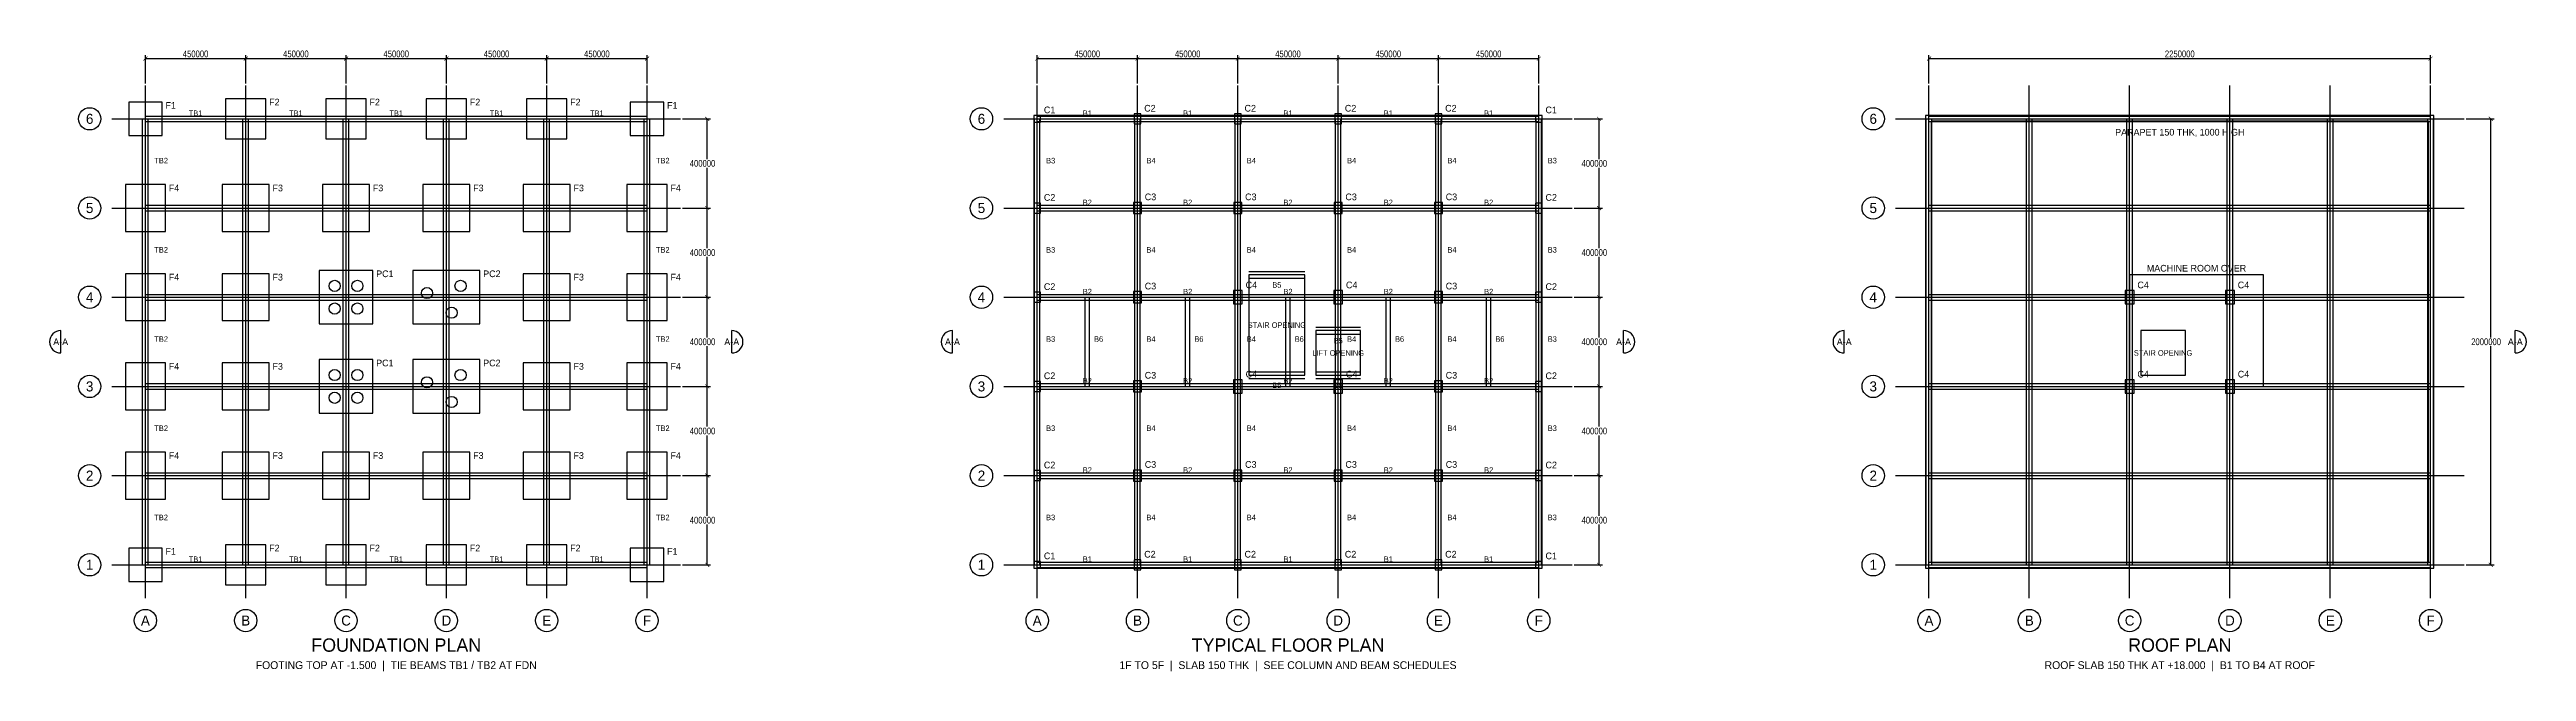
# Model space of a CAD drawing. Header units: millimetres. Extents: x -5541 to 106800, y -94006 to 23107.
# Drawn here: x -4300 to 106800, y -4783 to 23107 of the extents above; entities that cross this region are included whole.
import ezdxf
from ezdxf.enums import TextEntityAlignment as Align

# ---------------------------------------------------------------- set-up
doc = ezdxf.new("R2010")
doc.units = ezdxf.units.MM
for name, color, linetype in [('S-BEAM', 4, 'Continuous'), ('S-COLS', 1, 'Continuous'), ('S-DIMS', 6, 'Continuous'), ('S-FDN', 3, 'Continuous'), ('S-GRID', 8, 'Continuous'), ('S-SLAB', 5, 'Continuous'), ('S-TEXT', 7, 'Continuous')]:
    doc.layers.add(name, color=color, linetype=linetype)
doc.styles.add('OpenSansCondensed-Light', font='OpenSansCondensed-Light.ttf')
doc.dimstyles.new('EZDXF', dxfattribs={"dimtxt": 0.25, "dimasz": 0.175, "dimexe": 0.375, "dimexo": 0.125, "dimgap": 0.1, "dimtad": 1, "dimlfac": 100, "dimzin": 12, "dimdsep": 46, "dimtxsty": 'OpenSansCondensed-Light', "dimblk": 'ARCHTICK', "dimcen": 2.5, "dimazin": 3, "dimtfac": 0.5, "dimtmove": 2, "dimatfit": 3})

# ---------------------------------------------------------------- blocks, each defined once
blk = doc.blocks.new('_ARCHTICK')
at = {"color": 0, "linetype": 'BYBLOCK', "const_width": 0.15}
blk.add_lwpolyline([(-0.5, -0.5), (0.5, 0.5)], dxfattribs=at)

msp = doc.modelspace()

# ---------------------------------------------------------------- linework, layer by layer
at = {"layer": 'S-BEAM'}
for p, q in [((-125, 16000), (-125, 20000)), ((0, 20125), (4500, 20125)), ((125, 16000), (125, 20000)), ((4375, 16000), (4375, 20000)), ((4500, 20125), (9000, 20125)), ((4625, 16000), (4625, 20000)), ((8875, 16000), (8875, 20000)), ((9000, 20125), (13500, 20125)), ((9125, 16000), (9125, 20000)), ((13375, 16000), (13375, 20000)), ((13500, 20125), (18000, 20125)), ((13625, 16000), (13625, 20000)), ((17875, 16000), (17875, 20000)), ((18000, 20125), (22500, 20125)), ((18125, 16000), (18125, 20000)), ((22375, 16000), (22375, 20000)), ((22625, 16000), (22625, 20000)), ((39875, 16000), (39875, 20000)), ((40000, 20125), (44500, 20125)), ((40125, 16000), (40125, 20000)), ((44375, 16000), (44375, 20000)), ((44500, 20125), (49000, 20125)), ((44625, 16000), (44625, 20000)), ((48875, 16000), (48875, 20000)), ((49000, 20125), (53500, 20125)), ((49125, 16000), (49125, 20000)), ((53375, 16000), (53375, 20000)), ((53500, 20125), (58000, 20125)), ((53625, 16000), (53625, 20000)), ((57875, 16000), (57875, 20000)), ((58000, 20125), (62500, 20125)), ((58125, 16000), (58125, 20000)), ((62375, 16000), (62375, 20000)), ((62625, 16000), (62625, 20000)), ((79875, 16000), (79875, 20000)), ((80000, 20125), (84500, 20125)), ((80125, 16000), (80125, 20000)), ((84375, 16000), (84375, 20000)), ((84500, 20125), (89000, 20125)), ((84625, 16000), (84625, 20000)), ((88875, 16000), (88875, 20000)), ((89000, 20125), (93500, 20125)), ((89125, 16000), (89125, 20000)), ((93375, 16000), (93375, 20000)), ((93500, 20125), (98000, 20125)), ((93625, 16000), (93625, 20000)), ((97875, 16000), (97875, 20000)), ((98000, 20125), (102500, 20125)), ((98125, 16000), (98125, 20000)), ((102375, 16000), (102375, 20000)), ((102625, 16000), (102625, 20000)), ((0, 19875), (4500, 19875)), ((4500, 19875), (9000, 19875)), ((9000, 19875), (13500, 19875)), ((13500, 19875), (18000, 19875)), ((18000, 19875), (22500, 19875)), ((40000, 19875), (44500, 19875)), ((44500, 19875), (49000, 19875)), ((49000, 19875), (53500, 19875)), ((53500, 19875), (58000, 19875)), ((58000, 19875), (62500, 19875)), ((80000, 19875), (84500, 19875)), ((84500, 19875), (89000, 19875)), ((89000, 19875), (93500, 19875)), ((93500, 19875), (98000, 19875)), ((98000, 19875), (102500, 19875)), ((-125, 12000), (-125, 16000)), ((0, 16125), (4500, 16125)), ((0, 15875), (4500, 15875)), ((125, 12000), (125, 16000)), ((4375, 12000), (4375, 16000)), ((4500, 16125), (9000, 16125)), ((4500, 15875), (9000, 15875)), ((4625, 12000), (4625, 16000)), ((8875, 12000), (8875, 16000)), ((9000, 16125), (13500, 16125)), ((9000, 15875), (13500, 15875)), ((9125, 12000), (9125, 16000)), ((13375, 12000), (13375, 16000)), ((13500, 16125), (18000, 16125)), ((13500, 15875), (18000, 15875)), ((13625, 12000), (13625, 16000)), ((17875, 12000), (17875, 16000)), ((18000, 16125), (22500, 16125)), ((18000, 15875), (22500, 15875)), ((18125, 12000), (18125, 16000)), ((22375, 12000), (22375, 16000)), ((22625, 12000), (22625, 16000)), ((39875, 12000), (39875, 16000)), ((40000, 16125), (44500, 16125)), ((40000, 15875), (44500, 15875)), ((40125, 12000), (40125, 16000)), ((44375, 12000), (44375, 16000)), ((44500, 16125), (49000, 16125)), ((44500, 15875), (49000, 15875)), ((44625, 12000), (44625, 16000)), ((48875, 12000), (48875, 16000)), ((49000, 16125), (53500, 16125)), ((49000, 15875), (53500, 15875)), ((49125, 12000), (49125, 16000)), ((53375, 12000), (53375, 16000)), ((53500, 16125), (58000, 16125)), ((53500, 15875), (58000, 15875)), ((53625, 12000), (53625, 16000)), ((57875, 12000), (57875, 16000)), ((58000, 16125), (62500, 16125)), ((58000, 15875), (62500, 15875)), ((58125, 12000), (58125, 16000)), ((62375, 12000), (62375, 16000)), ((62625, 12000), (62625, 16000)), ((79875, 12000), (79875, 16000)), ((80000, 16125), (84500, 16125)), ((80000, 15875), (84500, 15875)), ((80125, 12000), (80125, 16000)), ((84375, 12000), (84375, 16000)), ((84500, 16125), (89000, 16125)), ((84500, 15875), (89000, 15875)), ((84625, 12000), (84625, 16000)), ((88875, 12000), (88875, 16000)), ((89000, 16125), (93500, 16125)), ((89000, 15875), (93500, 15875)), ((89125, 12000), (89125, 16000)), ((93375, 12000), (93375, 16000)), ((93500, 16125), (98000, 16125)), ((93500, 15875), (98000, 15875)), ((93625, 12000), (93625, 16000)), ((97875, 12000), (97875, 16000)), ((98000, 16125), (102500, 16125)), ((98000, 15875), (102500, 15875)), ((98125, 12000), (98125, 16000)), ((102375, 12000), (102375, 16000)), ((102625, 12000), (102625, 16000)), ((49500, 13150), (52000, 13150)), ((49500, 12850), (52000, 12850)), ((-125, 8000), (-125, 12000)), ((0, 12125), (4500, 12125)), ((0, 11875), (4500, 11875)), ((125, 8000), (125, 12000)), ((4375, 8000), (4375, 12000)), ((4500, 12125), (9000, 12125)), ((4500, 11875), (9000, 11875)), ((4625, 8000), (4625, 12000)), ((8875, 8000), (8875, 12000)), ((9000, 12125), (13500, 12125)), ((9000, 11875), (13500, 11875)), ((9125, 8000), (9125, 12000)), ((13375, 8000), (13375, 12000)), ((13500, 12125), (18000, 12125)), ((13500, 11875), (18000, 11875)), ((13625, 8000), (13625, 12000)), ((17875, 8000), (17875, 12000)), ((18000, 12125), (22500, 12125)), ((18000, 11875), (22500, 11875)), ((18125, 8000), (18125, 12000)), ((22375, 8000), (22375, 12000)), ((22625, 8000), (22625, 12000)), ((39875, 8000), (39875, 12000)), ((40000, 12125), (44500, 12125)), ((40000, 11875), (44500, 11875)), ((40125, 8000), (40125, 12000)), ((42150, 8000), (42150, 12000)), ((42350, 8000), (42350, 12000)), ((44375, 8000), (44375, 12000)), ((44500, 12125), (49000, 12125)), ((44500, 11875), (49000, 11875)), ((44625, 8000), (44625, 12000)), ((46650, 8000), (46650, 12000)), ((46850, 8000), (46850, 12000)), ((48875, 8000), (48875, 12000)), ((49000, 12125), (53500, 12125)), ((49000, 11875), (53500, 11875)), ((49125, 8000), (49125, 12000)), ((51150, 8000), (51150, 12000)), ((51350, 8000), (51350, 12000)), ((53375, 8000), (53375, 12000)), ((53500, 12125), (58000, 12125)), ((53500, 11875), (58000, 11875)), ((53625, 8000), (53625, 12000)), ((55650, 8000), (55650, 12000)), ((55850, 8000), (55850, 12000)), ((57875, 8000), (57875, 12000)), ((58000, 12125), (62500, 12125)), ((58000, 11875), (62500, 11875)), ((58125, 8000), (58125, 12000)), ((60150, 8000), (60150, 12000)), ((60350, 8000), (60350, 12000)), ((62375, 8000), (62375, 12000)), ((62625, 8000), (62625, 12000)), ((79875, 8000), (79875, 12000)), ((80000, 12125), (84500, 12125)), ((80000, 11875), (84500, 11875)), ((80125, 8000), (80125, 12000)), ((84375, 8000), (84375, 12000)), ((84500, 12125), (89000, 12125)), ((84500, 11875), (89000, 11875)), ((84625, 8000), (84625, 12000)), ((88875, 8000), (88875, 12000)), ((89000, 12125), (93500, 12125)), ((89000, 11875), (93500, 11875)), ((89125, 8000), (89125, 12000)), ((93375, 8000), (93375, 12000)), ((93500, 12125), (98000, 12125)), ((93500, 11875), (98000, 11875)), ((93625, 8000), (93625, 12000)), ((97875, 8000), (97875, 12000)), ((98000, 12125), (102500, 12125)), ((98000, 11875), (102500, 11875)), ((98125, 8000), (98125, 12000)), ((102375, 8000), (102375, 12000)), ((102625, 8000), (102625, 12000)), ((52500, 10650), (54500, 10650)), ((52500, 10350), (54500, 10350)), ((-125, 4000), (-125, 8000)), ((0, 8125), (4500, 8125)), ((0, 7875), (4500, 7875)), ((125, 4000), (125, 8000)), ((4375, 4000), (4375, 8000)), ((4500, 8125), (9000, 8125)), ((4500, 7875), (9000, 7875)), ((4625, 4000), (4625, 8000)), ((8875, 4000), (8875, 8000)), ((9000, 8125), (13500, 8125)), ((9000, 7875), (13500, 7875)), ((9125, 4000), (9125, 8000)), ((13375, 4000), (13375, 8000)), ((13500, 8125), (18000, 8125)), ((13500, 7875), (18000, 7875)), ((13625, 4000), (13625, 8000)), ((17875, 4000), (17875, 8000)), ((18000, 8125), (22500, 8125)), ((18000, 7875), (22500, 7875)), ((18125, 4000), (18125, 8000)), ((22375, 4000), (22375, 8000)), ((22625, 4000), (22625, 8000)), ((39875, 4000), (39875, 8000)), ((40000, 8125), (44500, 8125)), ((40000, 7875), (44500, 7875)), ((40125, 4000), (40125, 8000)), ((44375, 4000), (44375, 8000)), ((44500, 8125), (49000, 8125)), ((44500, 7875), (49000, 7875)), ((44625, 4000), (44625, 8000)), ((48875, 4000), (48875, 8000)), ((49000, 8125), (53500, 8125)), ((49000, 7875), (53500, 7875)), ((49125, 4000), (49125, 8000)), ((49500, 8650), (52000, 8650)), ((49500, 8350), (52000, 8350)), ((52500, 8650), (54500, 8650)), ((52500, 8350), (54500, 8350)), ((53375, 4000), (53375, 8000)), ((53500, 8125), (58000, 8125)), ((53500, 7875), (58000, 7875)), ((53625, 4000), (53625, 8000)), ((57875, 4000), (57875, 8000)), ((58000, 8125), (62500, 8125)), ((58000, 7875), (62500, 7875)), ((58125, 4000), (58125, 8000)), ((62375, 4000), (62375, 8000)), ((62625, 4000), (62625, 8000)), ((79875, 4000), (79875, 8000)), ((80000, 8125), (84500, 8125)), ((80000, 7875), (84500, 7875)), ((80125, 4000), (80125, 8000)), ((84375, 4000), (84375, 8000)), ((84500, 8125), (89000, 8125)), ((84500, 7875), (89000, 7875)), ((84625, 4000), (84625, 8000)), ((88875, 4000), (88875, 8000)), ((89000, 8125), (93500, 8125)), ((89000, 7875), (93500, 7875)), ((89125, 4000), (89125, 8000)), ((93375, 4000), (93375, 8000)), ((93500, 8125), (98000, 8125)), ((93500, 7875), (98000, 7875)), ((93625, 4000), (93625, 8000)), ((97875, 4000), (97875, 8000)), ((98000, 8125), (102500, 8125)), ((98000, 7875), (102500, 7875)), ((98125, 4000), (98125, 8000)), ((102375, 4000), (102375, 8000)), ((102625, 4000), (102625, 8000)), ((-125, 0), (-125, 4000)), ((0, 4125), (4500, 4125)), ((0, 3875), (4500, 3875)), ((125, 0), (125, 4000)), ((4375, 0), (4375, 4000)), ((4500, 4125), (9000, 4125)), ((4500, 3875), (9000, 3875)), ((4625, 0), (4625, 4000)), ((8875, 0), (8875, 4000)), ((9000, 4125), (13500, 4125)), ((9000, 3875), (13500, 3875)), ((9125, 0), (9125, 4000)), ((13375, 0), (13375, 4000)), ((13500, 4125), (18000, 4125)), ((13500, 3875), (18000, 3875)), ((13625, 0), (13625, 4000)), ((17875, 0), (17875, 4000)), ((18000, 4125), (22500, 4125)), ((18000, 3875), (22500, 3875)), ((18125, 0), (18125, 4000)), ((22375, 0), (22375, 4000)), ((22625, 0), (22625, 4000)), ((39875, 0), (39875, 4000)), ((40000, 4125), (44500, 4125)), ((40000, 3875), (44500, 3875)), ((40125, 0), (40125, 4000)), ((44375, 0), (44375, 4000)), ((44500, 4125), (49000, 4125)), ((44500, 3875), (49000, 3875)), ((44625, 0), (44625, 4000)), ((48875, 0), (48875, 4000)), ((49000, 4125), (53500, 4125)), ((49000, 3875), (53500, 3875)), ((49125, 0), (49125, 4000)), ((53375, 0), (53375, 4000)), ((53500, 4125), (58000, 4125)), ((53500, 3875), (58000, 3875)), ((53625, 0), (53625, 4000)), ((57875, 0), (57875, 4000)), ((58000, 4125), (62500, 4125)), ((58000, 3875), (62500, 3875)), ((58125, 0), (58125, 4000)), ((62375, 0), (62375, 4000)), ((62625, 0), (62625, 4000)), ((79875, 0), (79875, 4000)), ((80000, 4125), (84500, 4125)), ((80000, 3875), (84500, 3875)), ((80125, 0), (80125, 4000)), ((84375, 0), (84375, 4000)), ((84500, 4125), (89000, 4125)), ((84500, 3875), (89000, 3875)), ((84625, 0), (84625, 4000)), ((88875, 0), (88875, 4000)), ((89000, 4125), (93500, 4125)), ((89000, 3875), (93500, 3875)), ((89125, 0), (89125, 4000)), ((93375, 0), (93375, 4000)), ((93500, 4125), (98000, 4125)), ((93500, 3875), (98000, 3875)), ((93625, 0), (93625, 4000)), ((97875, 0), (97875, 4000)), ((98000, 4125), (102500, 4125)), ((98000, 3875), (102500, 3875)), ((98125, 0), (98125, 4000)), ((102375, 0), (102375, 4000)), ((102625, 0), (102625, 4000)), ((0, 125), (4500, 125)), ((4500, 125), (9000, 125)), ((9000, 125), (13500, 125)), ((13500, 125), (18000, 125)), ((18000, 125), (22500, 125)), ((40000, 125), (44500, 125)), ((44500, 125), (49000, 125)), ((49000, 125), (53500, 125)), ((53500, 125), (58000, 125)), ((58000, 125), (62500, 125)), ((80000, 125), (84500, 125)), ((84500, 125), (89000, 125)), ((89000, 125), (93500, 125)), ((93500, 125), (98000, 125)), ((98000, 125), (102500, 125)), ((0, -125), (4500, -125)), ((4500, -125), (9000, -125)), ((9000, -125), (13500, -125)), ((13500, -125), (18000, -125)), ((18000, -125), (22500, -125)), ((40000, -125), (44500, -125)), ((44500, -125), (49000, -125)), ((49000, -125), (53500, -125)), ((53500, -125), (58000, -125)), ((58000, -125), (62500, -125)), ((80000, -125), (84500, -125)), ((84500, -125), (89000, -125)), ((89000, -125), (93500, -125)), ((93500, -125), (98000, -125)), ((98000, -125), (102500, -125))]:
    msp.add_line(p, q, dxfattribs=at)
at = {"layer": 'S-COLS'}
for points in [[(39850, 19850), (40150, 19850), (40150, 20150), (39850, 20150)], [(44350, 19775), (44650, 19775), (44650, 20225), (44350, 20225)], [(48850, 19775), (49150, 19775), (49150, 20225), (48850, 20225)], [(53350, 19775), (53650, 19775), (53650, 20225), (53350, 20225)], [(57850, 19775), (58150, 19775), (58150, 20225), (57850, 20225)], [(62350, 19850), (62650, 19850), (62650, 20150), (62350, 20150)], [(39850, 15775), (40150, 15775), (40150, 16225), (39850, 16225)], [(44325, 15750), (44675, 15750), (44675, 16250), (44325, 16250)], [(48825, 15750), (49175, 15750), (49175, 16250), (48825, 16250)], [(53325, 15750), (53675, 15750), (53675, 16250), (53325, 16250)], [(57825, 15750), (58175, 15750), (58175, 16250), (57825, 16250)], [(62350, 15775), (62650, 15775), (62650, 16225), (62350, 16225)], [(39850, 11775), (40150, 11775), (40150, 12225), (39850, 12225)], [(44325, 11750), (44675, 11750), (44675, 12250), (44325, 12250)], [(48800, 11700), (49200, 11700), (49200, 12300), (48800, 12300)], [(53300, 11700), (53700, 11700), (53700, 12300), (53300, 12300)], [(57825, 11750), (58175, 11750), (58175, 12250), (57825, 12250)], [(62350, 11775), (62650, 11775), (62650, 12225), (62350, 12225)], [(88800, 11700), (89200, 11700), (89200, 12300), (88800, 12300)], [(93300, 11700), (93700, 11700), (93700, 12300), (93300, 12300)], [(39850, 7775), (40150, 7775), (40150, 8225), (39850, 8225)], [(44325, 7750), (44675, 7750), (44675, 8250), (44325, 8250)], [(48800, 7700), (49200, 7700), (49200, 8300), (48800, 8300)], [(53300, 7700), (53700, 7700), (53700, 8300), (53300, 8300)], [(57825, 7750), (58175, 7750), (58175, 8250), (57825, 8250)], [(62350, 7775), (62650, 7775), (62650, 8225), (62350, 8225)], [(88800, 7700), (89200, 7700), (89200, 8300), (88800, 8300)], [(93300, 7700), (93700, 7700), (93700, 8300), (93300, 8300)], [(39850, 3775), (40150, 3775), (40150, 4225), (39850, 4225)], [(44325, 3750), (44675, 3750), (44675, 4250), (44325, 4250)], [(48825, 3750), (49175, 3750), (49175, 4250), (48825, 4250)], [(53325, 3750), (53675, 3750), (53675, 4250), (53325, 4250)], [(57825, 3750), (58175, 3750), (58175, 4250), (57825, 4250)], [(62350, 3775), (62650, 3775), (62650, 4225), (62350, 4225)], [(39850, -150), (40150, -150), (40150, 150), (39850, 150)], [(44350, -225), (44650, -225), (44650, 225), (44350, 225)], [(48850, -225), (49150, -225), (49150, 225), (48850, 225)], [(53350, -225), (53650, -225), (53650, 225), (53350, 225)], [(57850, -225), (58150, -225), (58150, 225), (57850, 225)], [(62350, -150), (62650, -150), (62650, 150), (62350, 150)]]:
    msp.add_lwpolyline(points, close=True, dxfattribs=at)
at = {"layer": 'S-FDN'}
for points in [[(-750, 19250), (750, 19250), (750, 20750), (-750, 20750)], [(3600, 19100), (5400, 19100), (5400, 20900), (3600, 20900)], [(8100, 19100), (9900, 19100), (9900, 20900), (8100, 20900)], [(12600, 19100), (14400, 19100), (14400, 20900), (12600, 20900)], [(17100, 19100), (18900, 19100), (18900, 20900), (17100, 20900)], [(21750, 19250), (23250, 19250), (23250, 20750), (21750, 20750)], [(-900, 14950), (900, 14950), (900, 17050), (-900, 17050)], [(3450, 14950), (5550, 14950), (5550, 17050), (3450, 17050)], [(7950, 14950), (10050, 14950), (10050, 17050), (7950, 17050)], [(12450, 14950), (14550, 14950), (14550, 17050), (12450, 17050)], [(16950, 14950), (19050, 14950), (19050, 17050), (16950, 17050)], [(21600, 14950), (23400, 14950), (23400, 17050), (21600, 17050)], [(-900, 10950), (900, 10950), (900, 13050), (-900, 13050)], [(3450, 10950), (5550, 10950), (5550, 13050), (3450, 13050)], [(7800, 10800), (10200, 10800), (10200, 13200), (7800, 13200)], [(12000, 10800), (15000, 10800), (15000, 13200), (12000, 13200)], [(16950, 10950), (19050, 10950), (19050, 13050), (16950, 13050)], [(21600, 10950), (23400, 10950), (23400, 13050), (21600, 13050)], [(-900, 6950), (900, 6950), (900, 9050), (-900, 9050)], [(3450, 6950), (5550, 6950), (5550, 9050), (3450, 9050)], [(7800, 6800), (10200, 6800), (10200, 9200), (7800, 9200)], [(12000, 6800), (15000, 6800), (15000, 9200), (12000, 9200)], [(16950, 6950), (19050, 6950), (19050, 9050), (16950, 9050)], [(21600, 6950), (23400, 6950), (23400, 9050), (21600, 9050)], [(-900, 2950), (900, 2950), (900, 5050), (-900, 5050)], [(3450, 2950), (5550, 2950), (5550, 5050), (3450, 5050)], [(7950, 2950), (10050, 2950), (10050, 5050), (7950, 5050)], [(12450, 2950), (14550, 2950), (14550, 5050), (12450, 5050)], [(16950, 2950), (19050, 2950), (19050, 5050), (16950, 5050)], [(21600, 2950), (23400, 2950), (23400, 5050), (21600, 5050)], [(-750, -750), (750, -750), (750, 750), (-750, 750)], [(3600, -900), (5400, -900), (5400, 900), (3600, 900)], [(8100, -900), (9900, -900), (9900, 900), (8100, 900)], [(12600, -900), (14400, -900), (14400, 900), (12600, 900)], [(17100, -900), (18900, -900), (18900, 900), (17100, 900)], [(21750, -750), (23250, -750), (23250, 750), (21750, 750)]]:
    msp.add_lwpolyline(points, close=True, dxfattribs=at)
for centre in [(8490.883, 12509.117), (9509.117, 12509.117), (12630.667, 12186.35), (14136.396, 12509.117), (8490.883, 11490.883), (9509.117, 11490.883), (13732.937, 11304.533), (8490.883, 8509.117), (9509.117, 8509.117), (12630.667, 8186.35), (14136.396, 8509.117), (8490.883, 7490.883), (9509.117, 7490.883), (13732.937, 7304.533)]:
    msp.add_circle(centre, 250, dxfattribs=at)
at = {"layer": 'S-GRID'}
for p, q in [((0, -1500), (0, 21500)), ((4500, -1500), (4500, 21500)), ((9000, -1500), (9000, 21500)), ((13500, -1500), (13500, 21500)), ((18000, -1500), (18000, 21500)), ((22500, -1500), (22500, 21500)), ((40000, -1500), (40000, 21500)), ((44500, -1500), (44500, 21500)), ((49000, -1500), (49000, 21500)), ((53500, -1500), (53500, 21500)), ((58000, -1500), (58000, 21500)), ((62500, -1500), (62500, 21500)), ((80000, -1500), (80000, 21500)), ((84500, -1500), (84500, 21500)), ((89000, -1500), (89000, 21500)), ((93500, -1500), (93500, 21500)), ((98000, -1500), (98000, 21500)), ((102500, -1500), (102500, 21500)), ((-1500, 20000), (24000, 20000)), ((38500, 20000), (64000, 20000)), ((78500, 20000), (104000, 20000)), ((-1500, 16000), (24000, 16000)), ((38500, 16000), (64000, 16000)), ((78500, 16000), (104000, 16000)), ((-1500, 12000), (24000, 12000)), ((38500, 12000), (64000, 12000)), ((78500, 12000), (104000, 12000)), ((-1500, 8000), (24000, 8000)), ((38500, 8000), (64000, 8000)), ((78500, 8000), (104000, 8000)), ((-1500, 4000), (24000, 4000)), ((38500, 4000), (64000, 4000)), ((78500, 4000), (104000, 4000)), ((-1500, 0), (24000, 0)), ((38500, 0), (64000, 0)), ((78500, 0), (104000, 0))]:
    msp.add_line(p, q, dxfattribs=at)
for centre in [(-2500, 20000), (37500, 20000), (77500, 20000), (-2500, 16000), (37500, 16000), (77500, 16000), (-2500, 12000), (37500, 12000), (77500, 12000), (-2500, 8000), (37500, 8000), (77500, 8000), (-2500, 4000), (37500, 4000), (77500, 4000), (-2500, 0), (37500, 0), (77500, 0), (0, -2500), (4500, -2500), (9000, -2500), (13500, -2500), (18000, -2500), (22500, -2500), (40000, -2500), (44500, -2500), (49000, -2500), (53500, -2500), (58000, -2500), (62500, -2500), (80000, -2500), (84500, -2500), (89000, -2500), (93500, -2500), (98000, -2500), (102500, -2500)]:
    msp.add_circle(centre, 500, dxfattribs=at)
at = {"layer": 'S-SLAB'}
for points in [[(39850, -150), (62650, -150), (62650, 20150), (39850, 20150)], [(79850, -150), (102650, -150), (102650, 20150), (79850, 20150)], [(80100, 100), (102400, 100), (102400, 19900), (80100, 19900)], [(49500, 8500), (52000, 8500), (52000, 13000), (49500, 13000)], [(89000, 8000), (95000, 8000), (95000, 13000), (89000, 13000)], [(52500, 8500), (54500, 8500), (54500, 10500), (52500, 10500)], [(89500, 8500), (91500, 8500), (91500, 10500), (89500, 10500)]]:
    msp.add_lwpolyline(points, close=True, dxfattribs=at)
at = {"layer": 'S-TEXT'}
for p, q in [((-3800, 9500), (-3800, 10500)), ((26300, 9500), (26300, 10500)), ((36200, 9500), (36200, 10500)), ((66300, 9500), (66300, 10500)), ((76200, 9500), (76200, 10500)), ((106300, 9500), (106300, 10500))]:
    msp.add_line(p, q, dxfattribs=at)
for centre, start, end in [((-3800, 10000), 90, 270), ((26300, 10000), 270, 450), ((36200, 10000), 90, 270), ((66300, 10000), 270, 450), ((76200, 10000), 90, 270), ((106300, 10000), 270, 450)]:
    msp.add_arc(centre, 500, start, end, dxfattribs=at)

# ---------------------------------------------------------------- texts
for s, height, p in [('6', 450, (-2500, 20000)), ('TB1', 250, (2250, 20250)), ('TB1', 250, (6750, 20250)), ('TB1', 250, (11250, 20250)), ('TB1', 250, (15750, 20250)), ('TB1', 250, (20250, 20250)), ('6', 450, (37500, 20000)), ('B1', 250, (42250, 20250)), ('B1', 250, (46750, 20250)), ('B1', 250, (51250, 20250)), ('B1', 250, (55750, 20250)), ('B1', 250, (60250, 20250)), ('6', 450, (77500, 20000)), ('PARAPET 150 THK, 1000 HIGH', 300, (91250, 19400)), ('5', 450, (-2500, 16000)), ('5', 450, (37500, 16000)), ('B2', 250, (42250, 16250)), ('B2', 250, (46750, 16250)), ('B2', 250, (51250, 16250)), ('B2', 250, (55750, 16250)), ('B2', 250, (60250, 16250)), ('5', 450, (77500, 16000)), ('MACHINE ROOM OVER', 300, (92000, 13300)), ('4', 450, (-2500, 12000)), ('4', 450, (37500, 12000)), ('B2', 250, (42250, 12250)), ('B2', 250, (46750, 12250)), ('B5', 250, (50750, 12550)), ('B2', 250, (51250, 12250)), ('B2', 250, (55750, 12250)), ('B2', 250, (60250, 12250)), ('4', 450, (77500, 12000)), ('A-A', 300, (-3800, 10000)), ('A-A', 300, (26300, 10000)), ('A-A', 300, (36200, 10000)), ('STAIR OPENING', 250, (50750, 10750)), ('B5', 250, (53500, 10050)), ('A-A', 300, (66300, 10000)), ('A-A', 300, (76200, 10000)), ('A-A', 300, (106300, 10000)), ('LIFT OPENING', 250, (53500, 9500)), ('STAIR OPENING', 250, (90500, 9500)), ('3', 450, (-2500, 8000)), ('3', 450, (37500, 8000)), ('B2', 250, (42250, 8250)), ('B2', 250, (46750, 8250)), ('B5', 250, (50750, 8050)), ('B2', 250, (51250, 8250)), ('B5', 250, (53500, 8050)), ('B2', 250, (55750, 8250)), ('B2', 250, (60250, 8250)), ('3', 450, (77500, 8000)), ('2', 450, (-2500, 4000)), ('2', 450, (37500, 4000)), ('B2', 250, (42250, 4250)), ('B2', 250, (46750, 4250)), ('B2', 250, (51250, 4250)), ('B2', 250, (55750, 4250)), ('B2', 250, (60250, 4250)), ('2', 450, (77500, 4000)), ('1', 450, (-2500, 0)), ('TB1', 250, (2250, 250)), ('TB1', 250, (6750, 250)), ('TB1', 250, (11250, 250)), ('TB1', 250, (15750, 250)), ('TB1', 250, (20250, 250)), ('1', 450, (37500, 0)), ('B1', 250, (42250, 250)), ('B1', 250, (46750, 250)), ('B1', 250, (51250, 250)), ('B1', 250, (55750, 250)), ('B1', 250, (60250, 250)), ('1', 450, (77500, 0)), ('A', 450, (0, -2500)), ('B', 450, (4500, -2500)), ('FOUNDATION PLAN', 600, (11250, -3600)), ('C', 450, (9000, -2500)), ('D', 450, (13500, -2500)), ('E', 450, (18000, -2500)), ('F', 450, (22500, -2500)), ('A', 450, (40000, -2500)), ('B', 450, (44500, -2500)), ('TYPICAL FLOOR PLAN', 600, (51250, -3600)), ('C', 450, (49000, -2500)), ('D', 450, (53500, -2500)), ('E', 450, (58000, -2500)), ('F', 450, (62500, -2500)), ('A', 450, (80000, -2500)), ('B', 450, (84500, -2500)), ('C', 450, (89000, -2500)), ('ROOF PLAN', 600, (91250, -3600)), ('D', 450, (93500, -2500)), ('E', 450, (98000, -2500)), ('F', 450, (102500, -2500)), ('FOOTING TOP AT -1.500  |  TIE BEAMS TB1 / TB2 AT FDN', 350, (11250, -4500)), ('1F TO 5F  |  SLAB 150 THK  |  SEE COLUMN AND BEAM SCHEDULES', 350, (51250, -4500)), ('ROOF SLAB 150 THK AT +18.000  |  B1 TO B4 AT ROOF', 350, (91250, -4500))]:
    msp.add_text(s, height=height, dxfattribs=at).set_placement(p, align=Align.MIDDLE_CENTER)
for s, height, p in [('F1', 300, (900, 20450)), ('F2', 300, (5550, 20600)), ('F2', 300, (10050, 20600)), ('F2', 300, (14550, 20600)), ('F2', 300, (19050, 20600)), ('F1', 300, (23400, 20450)), ('C1', 300, (40300, 20250)), ('C2', 300, (44800, 20325)), ('C2', 300, (49300, 20325)), ('C2', 300, (53800, 20325)), ('C2', 300, (58300, 20325)), ('C1', 300, (62800, 20250)), ('TB2', 250, (400, 18000)), ('TB2', 250, (22900, 18000)), ('B3', 250, (40400, 18000)), ('B4', 250, (44900, 18000)), ('B4', 250, (49400, 18000)), ('B4', 250, (53900, 18000)), ('B4', 250, (58400, 18000)), ('B3', 250, (62900, 18000)), ('F4', 300, (1050, 16750)), ('F3', 300, (5700, 16750)), ('F3', 300, (10200, 16750)), ('F3', 300, (14700, 16750)), ('F3', 300, (19200, 16750)), ('F4', 300, (23550, 16750)), ('C2', 300, (40300, 16325)), ('C3', 300, (44825, 16350)), ('C3', 300, (49325, 16350)), ('C3', 300, (53825, 16350)), ('C3', 300, (58325, 16350)), ('C2', 300, (62800, 16325)), ('TB2', 250, (400, 14000)), ('TB2', 250, (22900, 14000)), ('B3', 250, (40400, 14000)), ('B4', 250, (44900, 14000)), ('B4', 250, (49400, 14000)), ('B4', 250, (53900, 14000)), ('B4', 250, (58400, 14000)), ('B3', 250, (62900, 14000)), ('F4', 300, (1050, 12750)), ('F3', 300, (5700, 12750)), ('PC1', 300, (10350, 12900)), ('PC2', 300, (15150, 12900)), ('F3', 300, (19200, 12750)), ('F4', 300, (23550, 12750)), ('C2', 300, (40300, 12325)), ('C3', 300, (44825, 12350)), ('C4', 300, (49350, 12400)), ('C4', 300, (53850, 12400)), ('C3', 300, (58325, 12350)), ('C2', 300, (62800, 12325)), ('C4', 300, (89350, 12400)), ('C4', 300, (93850, 12400)), ('TB2', 250, (400, 10000)), ('TB2', 250, (22900, 10000)), ('B3', 250, (40400, 10000)), ('B6', 250, (42550, 10000)), ('B4', 250, (44900, 10000)), ('B6', 250, (47050, 10000)), ('B4', 250, (49400, 10000)), ('B6', 250, (51550, 10000)), ('B4', 250, (53900, 10000)), ('B6', 250, (56050, 10000)), ('B4', 250, (58400, 10000)), ('B6', 250, (60550, 10000)), ('B3', 250, (62900, 10000)), ('F4', 300, (1050, 8750)), ('F3', 300, (5700, 8750)), ('PC1', 300, (10350, 8900)), ('PC2', 300, (15150, 8900)), ('F3', 300, (19200, 8750)), ('F4', 300, (23550, 8750)), ('C2', 300, (40300, 8325)), ('C3', 300, (44825, 8350)), ('C4', 300, (49350, 8400)), ('C4', 300, (53850, 8400)), ('C3', 300, (58325, 8350)), ('C2', 300, (62800, 8325)), ('C4', 300, (89350, 8400)), ('C4', 300, (93850, 8400)), ('TB2', 250, (400, 6000)), ('TB2', 250, (22900, 6000)), ('B3', 250, (40400, 6000)), ('B4', 250, (44900, 6000)), ('B4', 250, (49400, 6000)), ('B4', 250, (53900, 6000)), ('B4', 250, (58400, 6000)), ('B3', 250, (62900, 6000)), ('F4', 300, (1050, 4750)), ('F3', 300, (5700, 4750)), ('F3', 300, (10200, 4750)), ('F3', 300, (14700, 4750)), ('F3', 300, (19200, 4750)), ('F4', 300, (23550, 4750)), ('C2', 300, (40300, 4325)), ('C3', 300, (44825, 4350)), ('C3', 300, (49325, 4350)), ('C3', 300, (53825, 4350)), ('C3', 300, (58325, 4350)), ('C2', 300, (62800, 4325)), ('TB2', 250, (400, 2000)), ('TB2', 250, (22900, 2000)), ('B3', 250, (40400, 2000)), ('B4', 250, (44900, 2000)), ('B4', 250, (49400, 2000)), ('B4', 250, (53900, 2000)), ('B4', 250, (58400, 2000)), ('B3', 250, (62900, 2000)), ('F1', 300, (900, 450)), ('F2', 300, (5550, 600)), ('F2', 300, (10050, 600)), ('F2', 300, (14550, 600)), ('F2', 300, (19050, 600)), ('F1', 300, (23400, 450)), ('C1', 300, (40300, 250)), ('C2', 300, (44800, 325)), ('C2', 300, (49300, 325)), ('C2', 300, (53800, 325)), ('C2', 300, (58300, 325)), ('C1', 300, (62800, 250))]:
    msp.add_text(s, height=height, dxfattribs=at).set_placement(p)

# ---------------------------------------------------------------- dimensions: what is measured, and where the dimension line sits
at = {"layer": 'S-DIMS'}
for base, p1, p2 in [((0, 22700), (0, 21500), (4500, 21500)), ((4500, 22700), (4500, 21500), (9000, 21500)), ((9000, 22700), (9000, 21500), (13500, 21500)), ((13500, 22700), (13500, 21500), (18000, 21500)), ((18000, 22700), (18000, 21500), (22500, 21500)), ((40000, 22700), (40000, 21500), (44500, 21500)), ((44500, 22700), (44500, 21500), (49000, 21500)), ((49000, 22700), (49000, 21500), (53500, 21500)), ((53500, 22700), (53500, 21500), (58000, 21500)), ((58000, 22700), (58000, 21500), (62500, 21500)), ((80000, 22700), (80000, 21500), (102500, 21500))]:
    msp.add_linear_dim(base=base, p1=p1, p2=p2, dimstyle='EZDXF', override={"dimtxt": 300, "dimasz": 180, "dimexe": 150, "dimexo": 90, "dimgap": 60, "dimtad": 1, "dimtih": 1, "dimtoh": 1, "dimdec": 0}, dxfattribs=at).render()
for base, p1, p2 in [((25200, 16000), (24000, 16000), (24000, 20000)), ((65200, 16000), (64000, 16000), (64000, 20000)), ((105200, 0), (104000, 0), (104000, 20000)), ((25200, 12000), (24000, 12000), (24000, 16000)), ((65200, 12000), (64000, 12000), (64000, 16000)), ((25200, 8000), (24000, 8000), (24000, 12000)), ((65200, 8000), (64000, 8000), (64000, 12000)), ((25200, 4000), (24000, 4000), (24000, 8000)), ((65200, 4000), (64000, 4000), (64000, 8000)), ((25200, 0), (24000, 0), (24000, 4000)), ((65200, 0), (64000, 0), (64000, 4000))]:
    msp.add_linear_dim(base=base, p1=p1, p2=p2, angle=90, dimstyle='EZDXF', override={"dimtxt": 300, "dimasz": 180, "dimexe": 150, "dimexo": 90, "dimgap": 60, "dimtad": 1, "dimtih": 1, "dimtoh": 1, "dimdec": 0}, dxfattribs=at).render()

doc.saveas('drawing.dxf')
